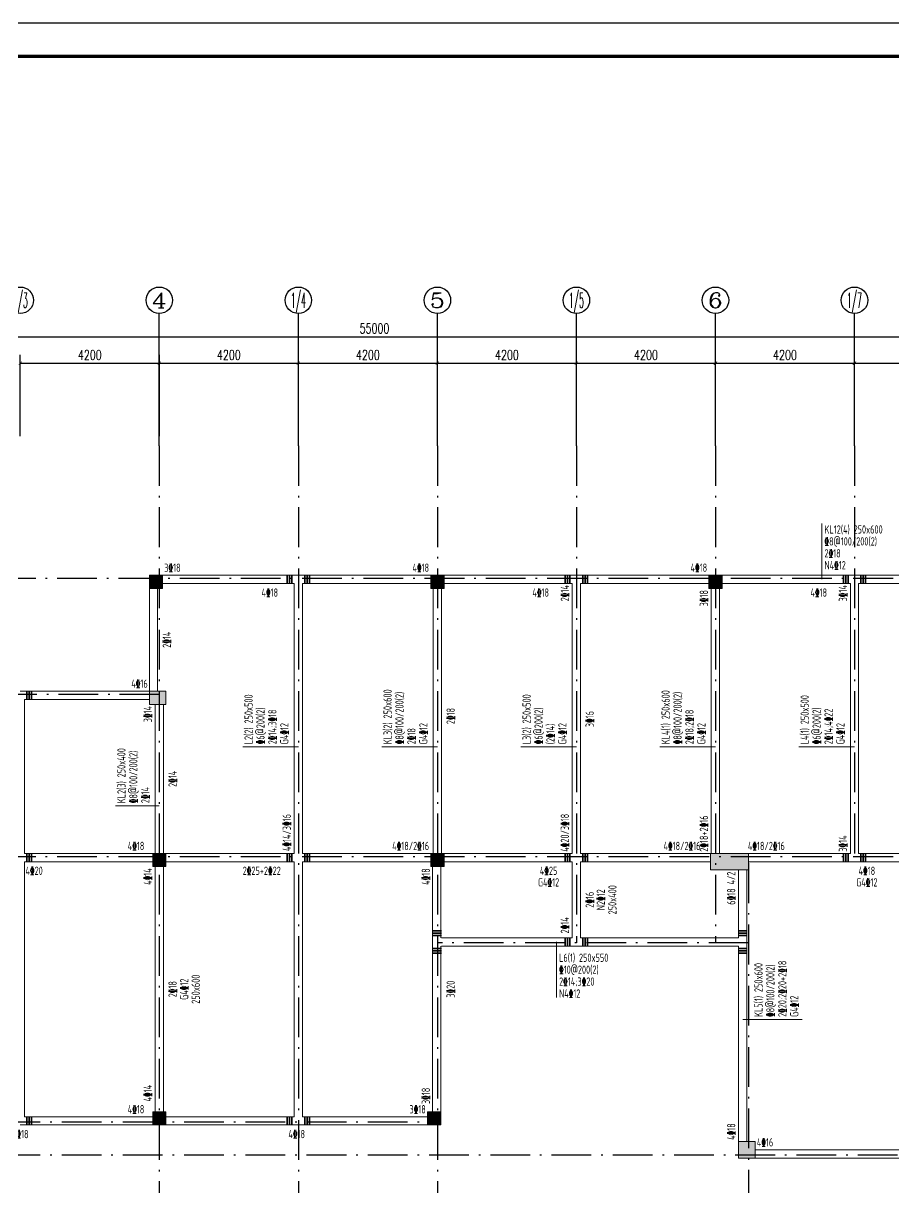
# Model space of a CAD drawing. Extents: x 169490 to 7584583, y -2399407 to 1374371.
# Drawn here: x 1736531 to 1762826, y 820035 to 855191 of the extents above; entities that cross this region are included whole.
import ezdxf
from ezdxf.enums import TextEntityAlignment as Align

# ---------------------------------------------------------------- set-up
doc = ezdxf.new("R2010")
doc.units = 0
doc.header["$LTSCALE"] = 100
doc.linetypes.add('D3轴线点划线', pattern=[18.5, 12, -3, 0.5, -3])
doc.layers.get('0').update_dxf_attribs({"linetype": 'CONTINUOUS'})
doc.layers.get('DEFPOINTS').update_dxf_attribs({"linetype": 'CONTINUOUS'})
for name, color, linetype in [('AXIS', 3, 'CONTINUOUS'), ('AXIS_TEXT', 4, 'CONTINUOUS'), ('C-AXIS(轴号)', 3, 'CONTINUOUS'), ('C-AXIS-T(字)', 7, 'CONTINUOUS'), ('C-DOTE', 8, 'D3轴线点划线'), ('S-COLU-HATCH', 251, 'CONTINUOUS'), ('图框', 140, 'CONTINUOUS')]:
    doc.layers.add(name, color=color, linetype=linetype)
for name, color, linetype, lineweight in [('S-COLU-LINE1', 6, 'CONTINUOUS', 18), ('梁原位标注', 7, 'CONTINUOUS', 18), ('梁标注引线', 2, 'CONTINUOUS', 18), ('梁附加箍筋', 1, 'CONTINUOUS', 35), ('砼柱', 2, 'CONTINUOUS', 35), ('砼梁', 4, 'CONTINUOUS', 18)]:
    doc.layers.add(name, color=color, linetype=linetype, lineweight=lineweight)
doc.styles.add('_TCH_AXIS', font='COMPLEX', dxfattribs={"bigfont": 'GBCBIG'})
doc.styles.add('_TCH_DIM_T3', font='SIMPLEX.shx', dxfattribs={"width": 0.705882, "bigfont": 'GBCBIG.shx'})
doc.styles.add('BW_Rein', font='Tssdeng.shx', dxfattribs={"width": 0.7, "bigfont": 'hztxt.shx'})
doc.styles.add('COMPLEX', font='COMPLEX')
doc.dimstyles.new('_TCH_ARCH&&100', dxfattribs={"dimtxt": 297.5, "dimasz": 100, "dimexe": 250, "dimexo": 300, "dimgap": 100, "dimtad": 1, "dimdec": 0, "dimzin": 0, "dimdsep": 46, "dimtxsty": '_TCH_DIM_T3', "dimblk": 'ARCHTICK', "dimcen": 0.09, "dimclrt": 7, "dimazin": 2, "dimtfac": 1, "dimtdec": 0, "dimtix": 1, "dimtmove": 2, "dimatfit": 3, "dimfxl": 1, "dimtolj": 1, "dimtzin": 0, "dimarcsym": 0})

# ---------------------------------------------------------------- blocks, each defined once
blk = doc.blocks.new('_ARCHTICK')
at = {"const_width": 0.15}
blk.add_lwpolyline([(-0.5, -0.5), (0.5, 0.5)], dxfattribs=at)
blk = doc.blocks.new('*D1772')
at = {"layer": 'AXIS', "color": 0, "lineweight": -2, "transparency": 16777216}
for p, q in [((1719641, 842729), (1719641, 845979)), ((1774641, 842729), (1774641, 845979)), ((1719641, 845729), (1774641, 845729))]:
    blk.add_line(p, q, dxfattribs=at)
at = {"layer": 'DEFPOINTS', "color": 0, "transparency": 16777216}
for p in [(1774641, 845729), (1719641, 842429), (1774641, 842429)]:
    blk.add_point(p, dxfattribs=at)
at = {"layer": 'AXIS', "color": 0, "lineweight": -2, "transparency": 16777216, "xscale": 100, "yscale": 100, "zscale": 100, "rotation": 180}
blk.add_blockref('_ARCHTICK', (1719641, 845729), dxfattribs=at)
at = {"layer": 'AXIS', "color": 0, "lineweight": -2, "transparency": 16777216, "xscale": 100, "yscale": 100, "zscale": 100}
blk.add_blockref('_ARCHTICK', (1774641, 845729), dxfattribs=at)
at = {"layer": 'AXIS', "color": 7, "transparency": 16777216, "insert": (1747141, 845978), "char_height": 297.5, "attachment_point": 5, "style": '_TCH_DIM_T3'}
blk.add_mtext('\\A1;55000', dxfattribs=at)
blk = doc.blocks.new('*D1776')
at = {"layer": 'AXIS', "color": 0, "lineweight": -2, "transparency": 16777216}
for p, q in [((1761641, 842729), (1761641, 845179)), ((1765841, 842729), (1765841, 845179)), ((1761641, 844929), (1765841, 844929))]:
    blk.add_line(p, q, dxfattribs=at)
at = {"layer": 'DEFPOINTS', "color": 0, "transparency": 16777216}
for p in [(1765841, 844929), (1761641, 842429), (1765841, 842429)]:
    blk.add_point(p, dxfattribs=at)
at = {"layer": 'AXIS', "color": 0, "lineweight": -2, "transparency": 16777216, "xscale": 100, "yscale": 100, "zscale": 100, "rotation": 180}
blk.add_blockref('_ARCHTICK', (1761641, 844929), dxfattribs=at)
at = {"layer": 'AXIS', "color": 0, "lineweight": -2, "transparency": 16777216, "xscale": 100, "yscale": 100, "zscale": 100}
blk.add_blockref('_ARCHTICK', (1765841, 844929), dxfattribs=at)
at = {"layer": 'AXIS', "color": 7, "transparency": 16777216, "insert": (1763741, 845178), "char_height": 297.5, "attachment_point": 5, "style": '_TCH_DIM_T3'}
blk.add_mtext('\\A1;4200', dxfattribs=at)
blk = doc.blocks.new('*D1777')
at = {"layer": 'AXIS', "color": 0, "lineweight": -2, "transparency": 16777216}
for p, q in [((1757441, 842729), (1757441, 845179)), ((1761641, 842729), (1761641, 845179)), ((1757441, 844929), (1761641, 844929))]:
    blk.add_line(p, q, dxfattribs=at)
at = {"layer": 'DEFPOINTS', "color": 0, "transparency": 16777216}
for p in [(1761641, 844929), (1757441, 842429), (1761641, 842429)]:
    blk.add_point(p, dxfattribs=at)
at = {"layer": 'AXIS', "color": 0, "lineweight": -2, "transparency": 16777216, "xscale": 100, "yscale": 100, "zscale": 100, "rotation": 180}
blk.add_blockref('_ARCHTICK', (1757441, 844929), dxfattribs=at)
at = {"layer": 'AXIS', "color": 0, "lineweight": -2, "transparency": 16777216, "xscale": 100, "yscale": 100, "zscale": 100}
blk.add_blockref('_ARCHTICK', (1761641, 844929), dxfattribs=at)
at = {"layer": 'AXIS', "color": 7, "transparency": 16777216, "insert": (1759541, 845178), "char_height": 297.5, "attachment_point": 5, "style": '_TCH_DIM_T3'}
blk.add_mtext('\\A1;4200', dxfattribs=at)
blk = doc.blocks.new('*D1778')
at = {"layer": 'AXIS', "color": 0, "lineweight": -2, "transparency": 16777216}
for p, q in [((1753241, 842729), (1753241, 845179)), ((1757441, 842729), (1757441, 845179)), ((1753241, 844929), (1757441, 844929))]:
    blk.add_line(p, q, dxfattribs=at)
at = {"layer": 'DEFPOINTS', "color": 0, "transparency": 16777216}
for p in [(1757441, 844929), (1753241, 842429), (1757441, 842429)]:
    blk.add_point(p, dxfattribs=at)
at = {"layer": 'AXIS', "color": 0, "lineweight": -2, "transparency": 16777216, "xscale": 100, "yscale": 100, "zscale": 100, "rotation": 180}
blk.add_blockref('_ARCHTICK', (1753241, 844929), dxfattribs=at)
at = {"layer": 'AXIS', "color": 0, "lineweight": -2, "transparency": 16777216, "xscale": 100, "yscale": 100, "zscale": 100}
blk.add_blockref('_ARCHTICK', (1757441, 844929), dxfattribs=at)
at = {"layer": 'AXIS', "color": 7, "transparency": 16777216, "insert": (1755341, 845178), "char_height": 297.5, "attachment_point": 5, "style": '_TCH_DIM_T3'}
blk.add_mtext('\\A1;4200', dxfattribs=at)
blk = doc.blocks.new('*D1779')
at = {"layer": 'AXIS', "color": 0, "lineweight": -2, "transparency": 16777216}
for p, q in [((1749041, 842729), (1749041, 845179)), ((1753241, 842729), (1753241, 845179)), ((1749041, 844929), (1753241, 844929))]:
    blk.add_line(p, q, dxfattribs=at)
at = {"layer": 'DEFPOINTS', "color": 0, "transparency": 16777216}
for p in [(1753241, 844929), (1749041, 842429), (1753241, 842429)]:
    blk.add_point(p, dxfattribs=at)
at = {"layer": 'AXIS', "color": 0, "lineweight": -2, "transparency": 16777216, "xscale": 100, "yscale": 100, "zscale": 100, "rotation": 180}
blk.add_blockref('_ARCHTICK', (1749041, 844929), dxfattribs=at)
at = {"layer": 'AXIS', "color": 0, "lineweight": -2, "transparency": 16777216, "xscale": 100, "yscale": 100, "zscale": 100}
blk.add_blockref('_ARCHTICK', (1753241, 844929), dxfattribs=at)
at = {"layer": 'AXIS', "color": 7, "transparency": 16777216, "insert": (1751141, 845178), "char_height": 297.5, "attachment_point": 5, "style": '_TCH_DIM_T3'}
blk.add_mtext('\\A1;4200', dxfattribs=at)
blk = doc.blocks.new('*D1780')
at = {"layer": 'AXIS', "color": 0, "lineweight": -2, "transparency": 16777216}
for p, q in [((1744841, 842729), (1744841, 845179)), ((1749041, 842729), (1749041, 845179)), ((1744841, 844929), (1749041, 844929))]:
    blk.add_line(p, q, dxfattribs=at)
at = {"layer": 'DEFPOINTS', "color": 0, "transparency": 16777216}
for p in [(1749041, 844929), (1744841, 842429), (1749041, 842429)]:
    blk.add_point(p, dxfattribs=at)
at = {"layer": 'AXIS', "color": 0, "lineweight": -2, "transparency": 16777216, "xscale": 100, "yscale": 100, "zscale": 100, "rotation": 180}
blk.add_blockref('_ARCHTICK', (1744841, 844929), dxfattribs=at)
at = {"layer": 'AXIS', "color": 0, "lineweight": -2, "transparency": 16777216, "xscale": 100, "yscale": 100, "zscale": 100}
blk.add_blockref('_ARCHTICK', (1749041, 844929), dxfattribs=at)
at = {"layer": 'AXIS', "color": 7, "transparency": 16777216, "insert": (1746941, 845178), "char_height": 297.5, "attachment_point": 5, "style": '_TCH_DIM_T3'}
blk.add_mtext('\\A1;4200', dxfattribs=at)
blk = doc.blocks.new('*D1781')
at = {"layer": 'AXIS', "color": 0, "lineweight": -2, "transparency": 16777216}
for p, q in [((1740641, 842729), (1740641, 845179)), ((1744841, 842729), (1744841, 845179)), ((1740641, 844929), (1744841, 844929))]:
    blk.add_line(p, q, dxfattribs=at)
at = {"layer": 'DEFPOINTS', "color": 0, "transparency": 16777216}
for p in [(1744841, 844929), (1740641, 842429), (1744841, 842429)]:
    blk.add_point(p, dxfattribs=at)
at = {"layer": 'AXIS', "color": 0, "lineweight": -2, "transparency": 16777216, "xscale": 100, "yscale": 100, "zscale": 100, "rotation": 180}
blk.add_blockref('_ARCHTICK', (1740641, 844929), dxfattribs=at)
at = {"layer": 'AXIS', "color": 0, "lineweight": -2, "transparency": 16777216, "xscale": 100, "yscale": 100, "zscale": 100}
blk.add_blockref('_ARCHTICK', (1744841, 844929), dxfattribs=at)
at = {"layer": 'AXIS', "color": 7, "transparency": 16777216, "insert": (1742741, 845178), "char_height": 297.5, "attachment_point": 5, "style": '_TCH_DIM_T3'}
blk.add_mtext('\\A1;4200', dxfattribs=at)
blk = doc.blocks.new('*D1782')
at = {"layer": 'AXIS', "color": 0, "lineweight": -2, "transparency": 16777216}
for p, q in [((1736441, 842729), (1736441, 845179)), ((1740641, 842729), (1740641, 845179)), ((1736441, 844929), (1740641, 844929))]:
    blk.add_line(p, q, dxfattribs=at)
at = {"layer": 'DEFPOINTS', "color": 0, "transparency": 16777216}
for p in [(1740641, 844929), (1736441, 842429), (1740641, 842429)]:
    blk.add_point(p, dxfattribs=at)
at = {"layer": 'AXIS', "color": 0, "lineweight": -2, "transparency": 16777216, "xscale": 100, "yscale": 100, "zscale": 100, "rotation": 180}
blk.add_blockref('_ARCHTICK', (1736441, 844929), dxfattribs=at)
at = {"layer": 'AXIS', "color": 0, "lineweight": -2, "transparency": 16777216, "xscale": 100, "yscale": 100, "zscale": 100}
blk.add_blockref('_ARCHTICK', (1740641, 844929), dxfattribs=at)
at = {"layer": 'AXIS', "color": 7, "transparency": 16777216, "insert": (1738541, 845178), "char_height": 297.5, "attachment_point": 5, "style": '_TCH_DIM_T3'}
blk.add_mtext('\\A1;4200', dxfattribs=at)
blk = doc.blocks.new('_AXISO')
blk.add_circle((0, 0), 0.5)
at = {"layer": 'AXIS_TEXT', "style": 'COMPLEX', "width": 1.041667}
blk.add_attdef('A', text='', height=0.56, dxfattribs=at).set_placement((-0.25, -0.28), (0.25, -0.28), align=Align.FIT)

msp = doc.modelspace()

# ---------------------------------------------------------------- hatches: boundary and pattern name
at = {"layer": 'S-COLU-HATCH', "ltscale": 10}
h = msp.add_hatch(color=256, dxfattribs=at)
h.dxf.hatch_style = 1
h.paths.add_polyline_path([(1740740.5, 838528.9), (1740340.5, 838528.9), (1740340.5, 838128.9), (1740740.5, 838128.9)])
h = msp.add_hatch(color=256, dxfattribs=at)
h.dxf.hatch_style = 1
h.paths.add_polyline_path([(1749240.5, 838528.9), (1748840.5, 838528.9), (1748840.5, 838128.9), (1749240.5, 838128.9)])
h = msp.add_hatch(color=256, dxfattribs=at)
h.dxf.hatch_style = 1
h.paths.add_polyline_path([(1757640.5, 838528.9), (1757240.5, 838528.9), (1757240.5, 838128.9), (1757640.5, 838128.9)])
h = msp.add_hatch(color=256, dxfattribs=at)
h.dxf.hatch_style = 1
h.paths.add_polyline_path([(1740840.5, 835028.9), (1740340.5, 835028.9), (1740340.5, 834628.9), (1740840.5, 834628.9)])
h = msp.add_hatch(color=256, dxfattribs=at)
h.dxf.hatch_style = 1
h.paths.add_polyline_path([(1740840.5, 830128.9), (1740440.5, 830128.9), (1740440.5, 829728.9), (1740840.5, 829728.9)])
h = msp.add_hatch(color=256, dxfattribs=at)
h.dxf.hatch_style = 1
h.paths.add_polyline_path([(1749240.5, 830128.9), (1748840.5, 830128.9), (1748840.5, 829728.9), (1749240.5, 829728.9)])
h = msp.add_hatch(color=256, dxfattribs=at)
h.dxf.hatch_style = 1
h.paths.add_polyline_path([(1758440.5, 830128.9), (1757290.5, 830128.9), (1757290.5, 829628.9), (1758440.5, 829628.9)])
h = msp.add_hatch(color=256, dxfattribs=at)
h.dxf.hatch_style = 1
h.paths.add_polyline_path([(1740840.5, 822328.9), (1740440.5, 822328.9), (1740440.5, 821928.9), (1740840.5, 821928.9)])
h = msp.add_hatch(color=256, dxfattribs=at)
h.dxf.hatch_style = 1
h.paths.add_polyline_path([(1749140.5, 822328.9), (1748740.5, 822328.9), (1748740.5, 821928.9), (1749140.5, 821928.9)])
h = msp.add_hatch(color=256, dxfattribs=at)
h.dxf.hatch_style = 1
h.paths.add_polyline_path([(1758640.5, 821428.9), (1758140.5, 821428.9), (1758140.5, 820928.9), (1758640.5, 820928.9)])

# ---------------------------------------------------------------- linework, layer by layer
at = {"layer": 'C-AXIS(轴号)'}
for p, q in [((1740640.5, 842428.9), (1740640.5, 846428.9)), ((1744840.5, 842428.9), (1744840.5, 846428.9)), ((1749040.5, 842428.9), (1749040.5, 846428.9)), ((1753240.5, 842428.9), (1753240.5, 846428.9)), ((1757440.5, 842428.9), (1757440.5, 846428.9)), ((1761640.5, 842428.9), (1761640.5, 846428.9))]:
    msp.add_line(p, q, dxfattribs=at)
at = {"layer": 'C-DOTE'}
for p, q in [((1740640.5, 842428.9), (1740640.5, 816228.9)), ((1744840.5, 842428.9), (1744840.5, 816228.9)), ((1749040.5, 842428.9), (1749040.5, 816228.9)), ((1753240.5, 842428.9), (1753240.5, 827428.9)), ((1757440.5, 842428.9), (1757440.5, 827428.9)), ((1761640.5, 842428.9), (1761640.5, 830028.9)), ((1775755.9, 838428.9), (1717340.5, 838428.9)), ((1740640.5, 834928.9), (1717340.5, 834928.9)), ((1775755.9, 830028.9), (1717340.5, 830028.9)), ((1758440.5, 829828.9), (1758440.5, 816228.9)), ((1758440.5, 827428.9), (1749040.5, 827428.9)), ((1717340.5, 822028.9), (1749040.5, 822028.9)), ((1717340.5, 821028.9), (1775755.9, 821028.9))]:
    msp.add_line(p, q, dxfattribs=at)
at = {"layer": 'S-COLU-LINE1'}
for points in [[(1740740.5, 838528.9), (1740340.5, 838528.9), (1740340.5, 838128.9), (1740740.5, 838128.9)], [(1749240.5, 838528.9), (1748840.5, 838528.9), (1748840.5, 838128.9), (1749240.5, 838128.9)], [(1757640.5, 838528.9), (1757240.5, 838528.9), (1757240.5, 838128.9), (1757640.5, 838128.9)], [(1740840.5, 835028.9), (1740340.5, 835028.9), (1740340.5, 834628.9), (1740840.5, 834628.9)], [(1740840.5, 830128.9), (1740440.5, 830128.9), (1740440.5, 829728.9), (1740840.5, 829728.9)], [(1749240.5, 830128.9), (1748840.5, 830128.9), (1748840.5, 829728.9), (1749240.5, 829728.9)], [(1758440.5, 830128.9), (1757290.5, 830128.9), (1757290.5, 829628.9), (1758440.5, 829628.9)], [(1740840.5, 822328.9), (1740440.5, 822328.9), (1740440.5, 821928.9), (1740840.5, 821928.9)], [(1749140.5, 822328.9), (1748740.5, 822328.9), (1748740.5, 821928.9), (1749140.5, 821928.9)], [(1758640.5, 821428.9), (1758140.5, 821428.9), (1758140.5, 820928.9), (1758640.5, 820928.9)]]:
    msp.add_lwpolyline(points, close=True, dxfattribs=at)
at = {"layer": '图框'}
msp.add_lwpolyline([(1707296, 795791.4), (1791396, 795791.4), (1791396, 855191.4), (1707296, 855191.4)], close=True, dxfattribs=at)
at = {"layer": '图框', "const_width": 100}
msp.add_lwpolyline([(1709796, 796791.4), (1790396, 796791.4), (1790396, 854191.4), (1709796, 854191.4)], close=True, dxfattribs=at)
at = {"layer": '梁标注引线'}
for p, q in [((1760654.9, 838403.9), (1760654.9, 840083.9)), ((1744840.5, 833342.8), (1743160.5, 833342.8)), ((1749040.5, 833342.8), (1747360.5, 833342.8)), ((1753240.5, 833342.8), (1751560.5, 833342.8)), ((1757440.5, 833342.8), (1755760.5, 833342.8)), ((1761640.5, 833342.8), (1759960.5, 833342.8)), ((1740640.5, 831564), (1739320.5, 831564)), ((1752637.1, 827453.9), (1752637.1, 825773.9)), ((1758265.5, 825110.6), (1759945.5, 825110.6)), ((1758967.8, 825110.6), (1760064, 825110.6))]:
    msp.add_line(p, q, dxfattribs=at)
at = {"layer": '梁附加箍筋', "lineweight": 35}
for p, q in [((1744505.5, 838278.9), (1744505.5, 838528.9)), ((1744575.5, 838278.9), (1744575.5, 838528.9)), ((1744645.5, 838278.9), (1744645.5, 838528.9)), ((1745035.5, 838278.9), (1745035.5, 838528.9)), ((1745105.5, 838278.9), (1745105.5, 838528.9)), ((1745175.5, 838278.9), (1745175.5, 838528.9)), ((1752905.5, 838278.9), (1752905.5, 838528.9)), ((1752975.5, 838278.9), (1752975.5, 838528.9)), ((1753045.5, 838278.9), (1753045.5, 838528.9)), ((1753435.5, 838278.9), (1753435.5, 838528.9)), ((1753505.5, 838278.9), (1753505.5, 838528.9)), ((1753575.5, 838278.9), (1753575.5, 838528.9)), ((1761305.5, 838278.9), (1761305.5, 838528.9)), ((1761375.5, 838278.9), (1761375.5, 838528.9)), ((1761445.5, 838278.9), (1761445.5, 838528.9)), ((1761835.5, 838278.9), (1761835.5, 838528.9)), ((1761905.5, 838278.9), (1761905.5, 838528.9)), ((1761975.5, 838278.9), (1761975.5, 838528.9)), ((1736635.5, 834778.9), (1736635.5, 835028.9)), ((1736705.5, 834778.9), (1736705.5, 835028.9)), ((1736775.5, 834778.9), (1736775.5, 835028.9)), ((1736635.5, 829878.9), (1736635.5, 830128.9)), ((1736705.5, 829878.9), (1736705.5, 830128.9)), ((1736775.5, 829878.9), (1736775.5, 830128.9)), ((1744505.5, 829878.9), (1744505.5, 830128.9)), ((1744575.5, 829878.9), (1744575.5, 830128.9)), ((1744645.5, 829878.9), (1744645.5, 830128.9)), ((1745035.5, 829878.9), (1745035.5, 830128.9)), ((1745105.5, 829878.9), (1745105.5, 830128.9)), ((1745175.5, 829878.9), (1745175.5, 830128.9)), ((1752905.5, 829878.9), (1752905.5, 830128.9)), ((1752975.5, 829878.9), (1752975.5, 830128.9)), ((1753045.5, 829878.9), (1753045.5, 830128.9)), ((1753435.5, 829878.9), (1753435.5, 830128.9)), ((1753505.5, 829878.9), (1753505.5, 830128.9)), ((1753575.5, 829878.9), (1753575.5, 830128.9)), ((1761305.5, 829878.9), (1761305.5, 830128.9)), ((1761375.5, 829878.9), (1761375.5, 830128.9)), ((1761445.5, 829878.9), (1761445.5, 830128.9)), ((1761835.5, 829878.9), (1761835.5, 830128.9)), ((1761905.5, 829878.9), (1761905.5, 830128.9)), ((1761975.5, 829878.9), (1761975.5, 830128.9)), ((1749165.5, 827788.9), (1748915.5, 827788.9)), ((1749165.5, 827718.9), (1748915.5, 827718.9)), ((1749165.5, 827648.9), (1748915.5, 827648.9)), ((1758390.5, 827788.9), (1758140.5, 827788.9)), ((1758390.5, 827718.9), (1758140.5, 827718.9)), ((1758390.5, 827648.9), (1758140.5, 827648.9)), ((1749165.5, 827258.9), (1748915.5, 827258.9)), ((1752905.5, 827328.9), (1752905.5, 827578.9)), ((1752975.5, 827328.9), (1752975.5, 827578.9)), ((1753045.5, 827328.9), (1753045.5, 827578.9)), ((1753435.5, 827328.9), (1753435.5, 827578.9)), ((1753505.5, 827328.9), (1753505.5, 827578.9)), ((1753575.5, 827328.9), (1753575.5, 827578.9)), ((1758390.5, 827258.9), (1758140.5, 827258.9)), ((1749165.5, 827188.9), (1748915.5, 827188.9)), ((1749165.5, 827118.9), (1748915.5, 827118.9)), ((1758390.5, 827188.9), (1758140.5, 827188.9)), ((1758390.5, 827118.9), (1758140.5, 827118.9)), ((1736635.5, 821928.9), (1736635.5, 822178.9)), ((1736705.5, 821928.9), (1736705.5, 822178.9)), ((1736775.5, 821928.9), (1736775.5, 822178.9)), ((1744505.5, 821928.9), (1744505.5, 822178.9)), ((1744575.5, 821928.9), (1744575.5, 822178.9)), ((1744645.5, 821928.9), (1744645.5, 822178.9)), ((1745035.5, 821928.9), (1745035.5, 822178.9)), ((1745105.5, 821928.9), (1745105.5, 822178.9)), ((1745175.5, 821928.9), (1745175.5, 822178.9))]:
    msp.add_line(p, q, dxfattribs=at)
at = {"layer": '砼柱', "ltscale": 10}
msp.add_lwpolyline([(1709796, 854191.4), (1783400.9, 854191.4), (1783400.9, 796791.4), (1709796, 796791.4)], close=True, dxfattribs=at)
at = {"layer": '砼梁', "lineweight": 18}
for p, q in [((1744840.5, 838528.9), (1740740.5, 838528.9)), ((1748840.5, 838528.9), (1744840.5, 838528.9)), ((1753240.5, 838528.9), (1749240.5, 838528.9)), ((1757240.5, 838528.9), (1753240.5, 838528.9)), ((1761640.5, 838528.9), (1757640.5, 838528.9)), ((1765640.5, 838528.9), (1761640.5, 838528.9)), ((1740740.5, 838278.9), (1744715.5, 838278.9)), ((1744715.5, 838278.9), (1744715.5, 830128.9)), ((1744965.5, 838278.9), (1748840.5, 838278.9)), ((1744965.5, 830128.9), (1744965.5, 838278.9)), ((1749240.5, 838278.9), (1753115.5, 838278.9)), ((1753115.5, 838278.9), (1753115.5, 830128.9)), ((1753365.5, 838278.9), (1757240.5, 838278.9)), ((1753365.5, 830128.9), (1753365.5, 838278.9)), ((1757640.5, 838278.9), (1761515.5, 838278.9)), ((1761515.5, 838278.9), (1761515.5, 830128.9)), ((1761765.5, 838278.9), (1765640.5, 838278.9)), ((1761765.5, 830128.9), (1761765.5, 838278.9)), ((1740340.5, 838128.9), (1740340.5, 835028.9)), ((1740590.5, 835028.9), (1740590.5, 838128.9)), ((1748915.5, 838128.9), (1748915.5, 830128.9)), ((1749165.5, 830128.9), (1749165.5, 838128.9)), ((1757315.5, 838128.9), (1757315.5, 830128.9)), ((1757565.5, 830128.9), (1757565.5, 838128.9)), ((1740340.5, 835028.9), (1736440.5, 835028.9)), ((1736565.5, 834778.9), (1740340.5, 834778.9)), ((1736565.5, 830128.9), (1736565.5, 834778.9)), ((1740515.5, 834628.9), (1740515.5, 830128.9)), ((1740765.5, 830128.9), (1740765.5, 834628.9)), ((1740440.5, 830128.9), (1736565.5, 830128.9)), ((1744715.5, 830128.9), (1740840.5, 830128.9)), ((1748840.5, 830128.9), (1744965.5, 830128.9)), ((1753115.5, 830128.9), (1749240.5, 830128.9)), ((1757290.5, 830128.9), (1753365.5, 830128.9)), ((1761515.5, 830128.9), (1758440.5, 830128.9)), ((1765540.5, 830128.9), (1761765.5, 830128.9)), ((1736565.5, 829878.9), (1740440.5, 829878.9)), ((1736565.5, 822178.9), (1736565.5, 829878.9)), ((1740515.5, 829728.9), (1740515.5, 822328.9)), ((1740765.5, 822328.9), (1740765.5, 829728.9)), ((1740840.5, 829878.9), (1744715.5, 829878.9)), ((1744715.5, 829878.9), (1744715.5, 822178.9)), ((1744965.5, 829878.9), (1748840.5, 829878.9)), ((1744965.5, 822178.9), (1744965.5, 829878.9)), ((1748890.5, 829728.9), (1748890.5, 827428.9)), ((1749140.5, 827578.9), (1749140.5, 829728.9)), ((1749240.5, 829878.9), (1753115.5, 829878.9)), ((1753115.5, 829878.9), (1753115.5, 827578.9)), ((1753365.5, 829878.9), (1757290.5, 829878.9)), ((1753365.5, 827578.9), (1753365.5, 829878.9)), ((1758440.5, 829878.9), (1761640.5, 829878.9)), ((1761640.5, 829878.9), (1765540.5, 829878.9)), ((1758140.5, 829628.9), (1758140.5, 827578.9)), ((1758390.5, 827428.9), (1758390.5, 829628.9)), ((1748890.5, 827428.9), (1748890.5, 822328.9)), ((1749140.5, 821928.9), (1749140.5, 827328.9)), ((1753115.5, 827578.9), (1749165.5, 827578.9)), ((1749165.5, 827328.9), (1753240.5, 827328.9)), ((1753240.5, 827328.9), (1758140.5, 827328.9)), ((1758140.5, 827578.9), (1753365.5, 827578.9)), ((1758140.5, 827328.9), (1758140.5, 821428.9)), ((1758390.5, 821428.9), (1758390.5, 827428.9)), ((1740440.5, 822178.9), (1736565.5, 822178.9)), ((1744715.5, 822178.9), (1740840.5, 822178.9)), ((1748740.5, 822178.9), (1744965.5, 822178.9)), ((1736440.5, 821928.9), (1740440.5, 821928.9)), ((1740840.5, 821928.9), (1744840.5, 821928.9)), ((1744840.5, 821928.9), (1748740.5, 821928.9)), ((1765590.5, 821178.9), (1758640.5, 821178.9)), ((1758640.5, 820928.9), (1765590.5, 820928.9))]:
    msp.add_line(p, q, dxfattribs=at)

# ---------------------------------------------------------------- block references
at = {"layer": 'C-AXIS(轴号)'}
ref = msp.add_blockref('_AXISO', (1736440.5, 846828.9), dxfattribs=dict(at, xscale=800, yscale=800, zscale=800))
ref.add_attrib('A', '1/3', dxfattribs={"layer": 'C-AXIS-T(字)', "height": 452.55, "style": '_TCH_AXIS', "width": 0.411765}).set_placement((1736214.2, 846602.6), (1736666.8, 846602.6), align=Align.FIT)
ref = msp.add_blockref('_AXISO', (1740640.5, 846828.9), dxfattribs=dict(at, xscale=800, yscale=800, zscale=800))
ref.add_attrib('A', '4', dxfattribs={"layer": 'C-AXIS-T(字)', "height": 452.5, "style": '_TCH_AXIS', "width": 1.3125}).set_placement((1740414.2, 846602.6), (1740866.8, 846602.6), align=Align.FIT)
ref = msp.add_blockref('_AXISO', (1744840.5, 846828.9), dxfattribs=dict(at, xscale=800, yscale=800, zscale=800))
ref.add_attrib('A', '1/4', dxfattribs={"layer": 'C-AXIS-T(字)', "height": 452.55, "style": '_TCH_AXIS', "width": 0.396226}).set_placement((1744614.2, 846602.6), (1745066.8, 846602.6), align=Align.FIT)
ref = msp.add_blockref('_AXISO', (1749040.5, 846828.9), dxfattribs=dict(at, xscale=800, yscale=800, zscale=800))
ref.add_attrib('A', '5', dxfattribs={"layer": 'C-AXIS-T(字)', "height": 452.5, "style": '_TCH_AXIS', "width": 1.5}).set_placement((1748814.2, 846602.6), (1749266.8, 846602.6), align=Align.FIT)
ref = msp.add_blockref('_AXISO', (1753240.5, 846828.9), dxfattribs=dict(at, xscale=800, yscale=800, zscale=800))
ref.add_attrib('A', '1/5', dxfattribs={"layer": 'C-AXIS-T(字)', "height": 452.55, "style": '_TCH_AXIS', "width": 0.411765}).set_placement((1753014.2, 846602.6), (1753466.8, 846602.6), align=Align.FIT)
ref = msp.add_blockref('_AXISO', (1757440.5, 846828.9), dxfattribs=dict(at, xscale=800, yscale=800, zscale=800))
ref.add_attrib('A', '6', dxfattribs={"layer": 'C-AXIS-T(字)', "height": 452.5, "style": '_TCH_AXIS', "width": 1.5}).set_placement((1757214.2, 846602.6), (1757666.8, 846602.6), align=Align.FIT)
ref = msp.add_blockref('_AXISO', (1761640.5, 846828.9), dxfattribs=dict(at, xscale=800, yscale=800, zscale=800))
ref.add_attrib('A', '1/7', dxfattribs={"layer": 'C-AXIS-T(字)', "height": 452.55, "style": '_TCH_AXIS', "width": 0.411765}).set_placement((1761414.2, 846602.6), (1761866.8, 846602.6), align=Align.FIT)

# ---------------------------------------------------------------- texts
at = {"layer": '梁原位标注', "style": 'BW_Rein', "width": 0.65}
for s, p in [('3%%13218', (1740790.5, 838628.9)), ('4%%13216', (1758690.5, 821278.9))]:
    msp.add_text(s, height=250, dxfattribs=at).set_placement(p)
for s, p in [('4%%13218', (1748790.5, 838628.9)), ('4%%13218', (1757190.5, 838628.9)), ('4%%13216', (1740290.5, 835128.9)), ('4%%13218', (1740187.4, 830228.9)), ('4%%13218/2%%13216', (1748790.5, 830228.9)), ('4%%13218/2%%13216', (1756987.4, 830228.9)), ('4%%13218/2%%13216', (1759535.7, 830228.9)), ('4%%13218', (1740187.4, 822278.9)), ('3%%13218', (1748690.5, 822278.9))]:
    msp.add_text(s, height=250, dxfattribs=at).set_placement(p, align=Align.RIGHT)
for s, p in [('2%%13214', (1753015.5, 838228.9)), ('3%%13214', (1761415.5, 838228.9)), ('3%%13218', (1757215.5, 838078.9)), ('3%%13214', (1740415.5, 834578.9)), ('4%%13214', (1740415.5, 829678.9)), ('4%%13218', (1748815.5, 829678.9)), ('6%%13218 4/2', (1758040.5, 829578.9)), ('2%%13214', (1753015.5, 828200.8))]:
    msp.add_text(s, height=250, rotation=90, dxfattribs=at).set_placement(p, align=Align.RIGHT)
for s, p in [('4%%13218', (1743977.8, 837878.9)), ('4%%13218', (1752161.4, 837878.9)), ('4%%13218', (1760561.4, 837878.9)), ('4%%13220', (1736858.2, 829478.9)), ('2%%13225+2%%13222', (1743734.5, 829478.9)), ('4%%13225', (1752399.4, 829478.9)), ('4%%13218', (1762015.5, 829478.9)), ('G4%%13212', (1752399.4, 829128.9)), ('G4%%13212', (1762015.5, 829128.9)), ('4%%13218', (1736440.5, 821528.9)), ('4%%13218', (1744790.5, 821528.9))]:
    msp.add_text(s, height=250, dxfattribs=at).set_placement(p, align=Align.CENTER)
for s, p in [('2%%13214', (1740990.5, 836578.9)), ('2%%13218', (1749565.5, 834274.6)), ('3%%13216', (1753765.5, 834184)), ('2%%13214', (1741165.5, 832378.9)), ('N2%%13212', (1754101.8, 828728.9)), ('250x400', (1754451.8, 828728.9)), ('2%%13216', (1753765.5, 828728.9)), ('2%%13218', (1741165.5, 826028.9)), ('G4%%13212', (1741515.5, 826028.9)), ('250x600', (1741865.5, 826028.9)), ('3%%13220', (1749565.5, 826028.9))]:
    msp.add_text(s, height=250, rotation=90, dxfattribs=at).set_placement(p, align=Align.CENTER)
for s, p in [('4%%13214/3%%13216', (1744615.5, 830198.2)), ('4%%13220/3%%13218', (1753015.5, 830178.9)), ('2%%13218+2%%13216', (1757215.5, 830178.9)), ('3%%13214', (1761415.5, 830178.9)), ('4%%13214', (1740415.5, 822638.9)), ('3%%13218', (1748815.5, 822561.1)), ('4%%13218', (1758040.5, 821478.9))]:
    msp.add_text(s, height=250, rotation=90, dxfattribs=at).set_placement(p)
at = {"layer": '梁标注引线', "color": 3, "style": 'BW_Rein', "width": 0.65}
for s, p in [('KL12(4) 250x600', (1760734.9, 839783.9)), ('L6(1) 250x550', (1752717.1, 826853.9))]:
    msp.add_text(s, height=250, dxfattribs=at).set_placement(p)
at = {"layer": '梁标注引线', "style": 'BW_Rein', "width": 0.65}
for s, p in [('%%1328@100/200(2)', (1760734.9, 839423.9)), ('2%%13218', (1760734.9, 839063.9)), ('N4%%13212', (1760734.9, 838703.9)), ('%%13210@200(2)', (1752717.1, 826493.9)), ('2%%13214;3%%13220', (1752717.1, 826133.9)), ('N4%%13212', (1752717.1, 825773.9))]:
    msp.add_text(s, height=250, dxfattribs=at).set_placement(p)
at = {"layer": '梁标注引线', "color": 3, "style": 'BW_Rein', "width": 0.65}
for s, p in [('L2(2) 250x500', (1743460.5, 833422.8)), ('KL3(2) 250x600', (1747660.5, 833422.8)), ('L3(2) 250x500', (1751860.5, 833422.8)), ('KL4(1) 250x600', (1756060.5, 833422.8)), ('L4(1) 250x500', (1760260.5, 833422.8)), ('KL2(3) 250x400', (1739620.5, 831644)), ('KL5(1) 250x600', (1758865.5, 825190.6))]:
    msp.add_text(s, height=250, rotation=90, dxfattribs=at).set_placement(p)
at = {"layer": '梁标注引线', "style": 'BW_Rein', "width": 0.65}
for s, p in [('%%1328@100/200(2)', (1748020.5, 833422.8)), ('%%1328@100/200(2)', (1756420.5, 833422.8)), ('%%1326@200(2)', (1743820.5, 833422.8)), ('2%%13214;3%%13218', (1744180.5, 833422.8)), ('%%1326@200(2)', (1752220.5, 833422.8)), ('2%%13218;2%%13218', (1756780.5, 833422.8)), ('%%1326@200(2)', (1760620.5, 833422.8)), ('2%%13214;4%%13222', (1760980.5, 833422.8)), ('G4%%13212', (1744540.5, 833422.8)), ('G4%%13212', (1748740.5, 833422.8)), ('(2%%13214)', (1752580.5, 833422.8)), ('G4%%13212', (1752940.5, 833422.8)), ('G4%%13212', (1757140.5, 833422.8)), ('G4%%13212', (1761340.5, 833422.8)), ('2%%13218', (1748380.5, 833422.8)), ('%%1328@100/200(2)', (1739980.5, 831644)), ('2%%13214', (1740340.5, 831644)), ('%%1328@100/200(2)', (1759225.5, 825190.6)), ('2%%13220;2%%13220+2%%13218', (1759585.5, 825190.6)), ('G4%%13212', (1759945.5, 825190.6))]:
    msp.add_text(s, height=250, rotation=90, dxfattribs=at).set_placement(p)

# ---------------------------------------------------------------- dimensions: what is measured, and where the dimension line sits
at = {"layer": 'AXIS'}
for p1, p2, distance, picture, middle in [((1719640.5, 842428.9), (1774640.5, 842428.9), 3300, '*D1772', (1747140.5, 845977.6)), ((1736440.5, 842428.9), (1740640.5, 842428.9), 2500, '*D1782', (1738540.5, 845177.6)), ((1740640.5, 842428.9), (1744840.5, 842428.9), 2500, '*D1781', (1742740.5, 845177.6)), ((1744840.5, 842428.9), (1749040.5, 842428.9), 2500, '*D1780', (1746940.5, 845177.6)), ((1749040.5, 842428.9), (1753240.5, 842428.9), 2500, '*D1779', (1751140.5, 845177.6)), ((1753240.5, 842428.9), (1757440.5, 842428.9), 2500, '*D1778', (1755340.5, 845177.6)), ((1757440.5, 842428.9), (1761640.5, 842428.9), 2500, '*D1777', (1759540.5, 845177.6)), ((1761640.5, 842428.9), (1765840.5, 842428.9), 2500, '*D1776', (1763740.5, 845177.6))]:
    dim = msp.add_aligned_dim(p1=p1, p2=p2, distance=distance, dimstyle='_TCH_ARCH&&100', dxfattribs=at)
    dim.commit()
    dim.dimension.update_dxf_attribs({"geometry": picture, "text_midpoint": middle})

doc.saveas('drawing.dxf')
